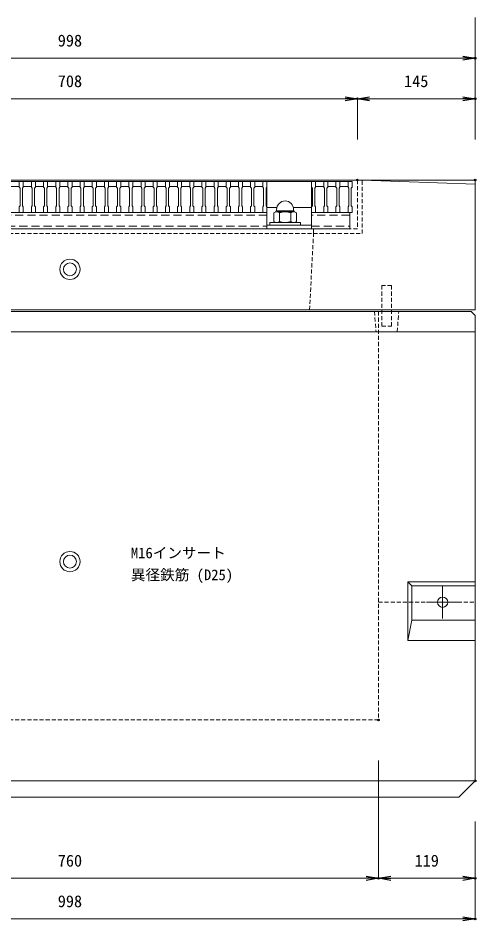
# Model space of a CAD drawing. Units: millimetres, scale not verified. Extents: x -1945 to 1945, y -1170 to 1670.
# Drawn here: x -202 to 362, y -533 to 579 of the extents above; entities that cross this region are included whole.
import ezdxf
from ezdxf.enums import TextEntityAlignment as Align

# ---------------------------------------------------------------- set-up
doc = ezdxf.new("R2010")
doc.units = ezdxf.units.MM
doc.header["$LTSCALE"] = 10
doc.header["$PDMODE"] = 32
doc.header["$PDSIZE"] = 2
doc.linetypes.add('USER1', pattern=[0.75, 0.5, -0.25])
doc.linetypes.add('USER2', pattern=[1.5, 1, -0.5])
doc.layers.add('0-0_0', color=7, linetype='Continuous')
doc.layers.add('0-2_DEFPOINTS', color=7, linetype='Continuous')
for name, color, linetype, lineweight in [('0-1_TITLE', 7, 'Continuous', 18), ('0-3_KIJUN', 7, 'USER1', 18), ('0-5_SUNPO', 3, 'Continuous', 18), ('0-7_10-GR', 5, 'Continuous', 18)]:
    doc.layers.add(name, color=color, linetype=linetype, lineweight=lineweight)
doc.styles.add('ＭＳ ゴシック', font='')
doc.styles.get('ＭＳ ゴシック').set_extended_font_data('MS Gothic')

# ---------------------------------------------------------------- blocks, each defined once
blk = doc.blocks.new('_OPEN')
at = {"layer": '0-0_0'}
blk.add_line((0, 0), (-1, 0), dxfattribs=at)
blk.add_lwpolyline([(-1, 0.1667), (0, 0), (-1, -0.1667)], dxfattribs=at)
blk = doc.blocks.new('D14')
at = {"layer": '0-2_DEFPOINTS'}
for p in [(2187.34, 1134.64), (2187.34, 939.64)]:
    blk.add_point(p, dxfattribs=at)
at = {"layer": '0-5_SUNPO'}
for p, q in [((2187.34, 1084.64), (2187.34, 939.64)), ((1442.34, 939.64), (2172.34, 939.64))]:
    blk.add_line(p, q, dxfattribs=at)
at = {"layer": '0-5_SUNPO', "xscale": 15, "yscale": 15}
blk.add_blockref('_OPEN', (2187.34, 939.64), dxfattribs=at)
at = {"layer": '0-5_SUNPO', "color": 7, "style": 'ＭＳ ゴシック'}
blk.add_text('760', height=14.66, dxfattribs=at).set_placement((1792.34, 949.64), align=Align.BOTTOM_LEFT)
blk = doc.blocks.new('D15')
at = {"layer": '0-2_DEFPOINTS'}
for p in [(2187.34, 1134.64), (2306.34, 1059.64), (2306.34, 939.64)]:
    blk.add_point(p, dxfattribs=at)
at = {"layer": '0-5_SUNPO'}
for p, q in [((2187.34, 1084.64), (2187.34, 939.64)), ((2306.34, 1009.64), (2306.34, 939.64)), ((2202.34, 939.64), (2291.34, 939.64))]:
    blk.add_line(p, q, dxfattribs=at)
at = {"layer": '0-5_SUNPO', "xscale": 15, "yscale": 15, "rotation": 180}
blk.add_blockref('_OPEN', (2187.34, 939.64), dxfattribs=at)
at = {"layer": '0-5_SUNPO', "xscale": 15, "yscale": 15}
blk.add_blockref('_OPEN', (2306.34, 939.64), dxfattribs=at)
at = {"layer": '0-5_SUNPO', "color": 7, "style": 'ＭＳ ゴシック'}
blk.add_text('119', height=14.66, dxfattribs=at).set_placement((2231.84, 949.64), align=Align.BOTTOM_LEFT)
blk = doc.blocks.new('D16')
at = {"layer": '0-2_DEFPOINTS'}
for p in [(2306.34, 1059.64), (2306.34, 889.64)]:
    blk.add_point(p, dxfattribs=at)
at = {"layer": '0-5_SUNPO'}
for p, q in [((2306.34, 1009.64), (2306.34, 889.64)), ((1323.34, 889.64), (2291.34, 889.64))]:
    blk.add_line(p, q, dxfattribs=at)
at = {"layer": '0-5_SUNPO', "xscale": 15, "yscale": 15}
blk.add_blockref('_OPEN', (2306.34, 889.64), dxfattribs=at)
at = {"layer": '0-5_SUNPO', "color": 7, "style": 'ＭＳ ゴシック'}
blk.add_text('998', height=14.66, dxfattribs=at).set_placement((1792.34, 899.64), align=Align.BOTTOM_LEFT)
blk = doc.blocks.new('D17')
at = {"layer": '0-2_DEFPOINTS'}
for p in [(2306.34, 1949.64), (2306.34, 1799.64)]:
    blk.add_point(p, dxfattribs=at)
at = {"layer": '0-5_SUNPO'}
for p, q in [((1323.34, 1949.64), (2291.34, 1949.64)), ((2306.34, 1849.64), (2306.34, 1949.64))]:
    blk.add_line(p, q, dxfattribs=at)
at = {"layer": '0-5_SUNPO', "xscale": 15, "yscale": 15}
blk.add_blockref('_OPEN', (2306.34, 1949.64), dxfattribs=at)
at = {"layer": '0-5_SUNPO', "color": 7, "style": 'ＭＳ ゴシック'}
blk.add_text('998', height=14.66, dxfattribs=at).set_placement((1792.34, 1959.64), align=Align.BOTTOM_LEFT)
blk = doc.blocks.new('D20')
at = {"layer": '0-2_DEFPOINTS'}
for p in [(2161.34, 1899.64), (2161.34, 1799.64)]:
    blk.add_point(p, dxfattribs=at)
at = {"layer": '0-5_SUNPO'}
for p, q in [((1468.34, 1899.64), (2146.34, 1899.64)), ((2161.34, 1849.64), (2161.34, 1899.64))]:
    blk.add_line(p, q, dxfattribs=at)
at = {"layer": '0-5_SUNPO', "xscale": 15, "yscale": 15}
blk.add_blockref('_OPEN', (2161.34, 1899.64), dxfattribs=at)
at = {"layer": '0-5_SUNPO', "color": 7, "style": 'ＭＳ ゴシック'}
blk.add_text('708', height=14.66, dxfattribs=at).set_placement((1792.34, 1909.64), align=Align.BOTTOM_LEFT)
blk = doc.blocks.new('D21')
at = {"layer": '0-2_DEFPOINTS'}
for p in [(2306.34, 1899.64), (2161.34, 1799.64), (2306.34, 1799.64)]:
    blk.add_point(p, dxfattribs=at)
at = {"layer": '0-5_SUNPO'}
for p, q in [((2161.34, 1849.64), (2161.34, 1899.64)), ((2176.34, 1899.64), (2291.34, 1899.64)), ((2306.34, 1849.64), (2306.34, 1899.64))]:
    blk.add_line(p, q, dxfattribs=at)
at = {"layer": '0-5_SUNPO', "xscale": 15, "yscale": 15, "rotation": 180}
blk.add_blockref('_OPEN', (2161.34, 1899.64), dxfattribs=at)
at = {"layer": '0-5_SUNPO', "xscale": 15, "yscale": 15}
blk.add_blockref('_OPEN', (2306.34, 1899.64), dxfattribs=at)
at = {"layer": '0-5_SUNPO', "color": 7, "style": 'ＭＳ ゴシック'}
blk.add_text('145', height=14.66, dxfattribs=at).set_placement((2218.84, 1909.64), align=Align.BOTTOM_LEFT)
blk = doc.blocks.new('D27')
at = {"layer": '0-2_DEFPOINTS'}
blk.add_point((2306.34, 1949.64), dxfattribs=at)
at = {"layer": '0-5_SUNPO'}
for p, q in [((2306.34, 1999.64), (2306.34, 1949.64)), ((1323.34, 1949.64), (2291.34, 1949.64))]:
    blk.add_line(p, q, dxfattribs=at)
at = {"layer": '0-5_SUNPO', "xscale": 15, "yscale": 15}
blk.add_blockref('_OPEN', (2306.34, 1949.64), dxfattribs=at)
at = {"layer": '0-5_SUNPO', "color": 7, "style": 'ＭＳ ゴシック'}
blk.add_text('998', height=14.66, dxfattribs=at).set_placement((1792.34, 1959.64), align=Align.BOTTOM_LEFT)
blk = doc.blocks.new('M16_insert')
at = {"layer": '0-3_KIJUN', "color": 3, "linetype": 'Continuous'}
for radius in [12.5, 8]:
    blk.add_circle((0, 0), radius, dxfattribs=at)
blk = doc.blocks.new('A$C587D1E35')
at = {"layer": '0-7_10-GR'}
for p, q in [((695, 58), (0, 58)), ((285, 58), (285, 51)), ((285, 58), (290, 58)), ((290, 51), (290, 58)), ((300, 58), (300, 51)), ((300, 58), (305, 58)), ((305, 51), (305, 58)), ((315, 58), (315, 51)), ((315, 58), (320, 58)), ((320, 51), (320, 58)), ((330, 58), (330, 51)), ((330, 58), (335, 58)), ((335, 51), (335, 58)), ((345, 58), (345, 51)), ((345, 58), (350, 58)), ((350, 51), (350, 58)), ((360, 58), (360, 51)), ((360, 58), (365, 58)), ((365, 51), (365, 58)), ((375, 58), (375, 51)), ((375, 58), (380, 58)), ((380, 51), (380, 58)), ((390, 58), (390, 51)), ((390, 58), (395, 58)), ((395, 51), (395, 58)), ((405, 58), (405, 51)), ((405, 58), (410, 58)), ((410, 51), (410, 58)), ((420, 58), (420, 51)), ((420, 58), (425, 58)), ((425, 51), (425, 58)), ((435, 58), (435, 51)), ((435, 58), (440, 58)), ((440, 51), (440, 58)), ((450, 58), (450, 51)), ((450, 58), (455, 58)), ((455, 51), (455, 58)), ((465, 58), (465, 51)), ((465, 58), (470, 58)), ((470, 51), (470, 58)), ((480, 58), (480, 51)), ((480, 58), (485, 58)), ((485, 51), (485, 58)), ((495, 58), (495, 51)), ((495, 58), (500, 58)), ((500, 51), (500, 58)), ((510, 58), (510, 51)), ((510, 58), (515, 58)), ((515, 51), (515, 58)), ((525, 58), (525, 51)), ((525, 58), (530, 58)), ((530, 51), (530, 58)), ((540, 58), (540, 51)), ((540, 58), (545, 58)), ((545, 51), (545, 58)), ((555, 58), (555, 51)), ((555, 58), (560, 58)), ((560, 51), (560, 58)), ((570, 58), (570, 51)), ((570, 58), (575, 58)), ((575, 51), (575, 58)), ((585, 58), (585, 51)), ((585, 58), (590, 58)), ((590, 51), (590, 58)), ((590, 58), (590, 26)), ((645, 58), (645, 51)), ((645, 58), (650, 58)), ((645, 58), (645, 26)), ((650, 51), (650, 58)), ((660, 58), (660, 51)), ((660, 58), (665, 58)), ((665, 51), (665, 58)), ((675, 58), (675, 51)), ((675, 58), (680, 58)), ((680, 51), (680, 58)), ((690, 58), (690, 51)), ((690, 58), (695, 58)), ((695, 58), (694, 58)), ((695, 51), (695, 58)), ((285, 52), (275, 52)), ((285, 51), (286, 50)), ((286, 50), (286, 28)), ((290, 51), (289, 50)), ((289, 28), (289, 50)), ((300, 52), (290, 52)), ((300, 51), (301, 50)), ((301, 50), (301, 28)), ((305, 51), (304, 50)), ((304, 28), (304, 50)), ((315, 52), (305, 52)), ((315, 51), (316, 50)), ((316, 50), (316, 28)), ((320, 51), (319, 50)), ((319, 28), (319, 50)), ((330, 52), (320, 52)), ((330, 51), (331, 50)), ((331, 50), (331, 28)), ((335, 51), (334, 50)), ((334, 28), (334, 50)), ((345, 52), (335, 52)), ((345, 51), (346, 50)), ((346, 50), (346, 28)), ((350, 51), (349, 50)), ((349, 28), (349, 50)), ((360, 52), (350, 52)), ((360, 51), (361, 50)), ((361, 50), (361, 28)), ((365, 51), (364, 50)), ((364, 28), (364, 50)), ((375, 52), (365, 52)), ((375, 51), (376, 50)), ((376, 50), (376, 28)), ((380, 51), (379, 50)), ((379, 28), (379, 50)), ((390, 52), (380, 52)), ((390, 51), (391, 50)), ((391, 50), (391, 28)), ((395, 51), (394, 50)), ((394, 28), (394, 50)), ((405, 52), (395, 52)), ((405, 51), (406, 50)), ((406, 50), (406, 28)), ((410, 51), (409, 50)), ((409, 28), (409, 50)), ((420, 52), (410, 52)), ((420, 51), (421, 50)), ((421, 50), (421, 28)), ((425, 51), (424, 50)), ((424, 28), (424, 50)), ((435, 52), (425, 52)), ((435, 51), (436, 50)), ((436, 50), (436, 28)), ((440, 51), (439, 50)), ((439, 28), (439, 50)), ((450, 52), (440, 52)), ((450, 51), (451, 50)), ((451, 50), (451, 28)), ((455, 51), (454, 50)), ((454, 28), (454, 50)), ((465, 52), (455, 52)), ((465, 51), (466, 50)), ((466, 50), (466, 28)), ((470, 51), (469, 50)), ((469, 28), (469, 50)), ((480, 52), (470, 52)), ((480, 51), (481, 50)), ((481, 50), (481, 28)), ((485, 51), (484, 50)), ((484, 28), (484, 50)), ((495, 52), (485, 52)), ((495, 51), (496, 50)), ((496, 50), (496, 28)), ((500, 51), (499, 50)), ((499, 28), (499, 50)), ((510, 52), (500, 52)), ((510, 51), (511, 50)), ((511, 50), (511, 28)), ((515, 51), (514, 50)), ((514, 28), (514, 50)), ((525, 52), (515, 52)), ((525, 51), (526, 50)), ((526, 50), (526, 28)), ((530, 51), (529, 50)), ((529, 28), (529, 50)), ((540, 52), (530, 52)), ((540, 51), (541, 50)), ((541, 50), (541, 28)), ((545, 51), (544, 50)), ((544, 28), (544, 50)), ((555, 52), (545, 52)), ((555, 51), (556, 50)), ((556, 50), (556, 28)), ((560, 51), (559, 50)), ((559, 28), (559, 50)), ((570, 52), (560, 52)), ((570, 51), (571, 50)), ((571, 50), (571, 28)), ((575, 51), (574, 50)), ((574, 28), (574, 50)), ((585, 52), (575, 52)), ((585, 51), (586, 50)), ((586, 50), (586, 28)), ((590, 51), (589, 50)), ((589, 28), (589, 50)), ((645, 51), (646, 50)), ((646, 50), (646, 28)), ((650, 51), (649, 50)), ((649, 28), (649, 50)), ((660, 52), (650, 52)), ((660, 51), (661, 50)), ((661, 50), (661, 28)), ((665, 51), (664, 50)), ((664, 28), (664, 50)), ((675, 52), (665, 52)), ((675, 51), (676, 50)), ((676, 50), (676, 28)), ((680, 51), (679, 50)), ((679, 28), (679, 50)), ((690, 52), (680, 52)), ((690, 51), (691, 50)), ((691, 50), (691, 28)), ((695, 51), (694, 50)), ((694, 28), (694, 50)), ((286, 28), (285, 27)), ((285, 27), (285, 20)), ((289, 28), (290, 27)), ((290, 20), (290, 27)), ((301, 28), (300, 27)), ((300, 27), (300, 20)), ((304, 28), (305, 27)), ((305, 20), (305, 27)), ((316, 28), (315, 27)), ((315, 27), (315, 20)), ((319, 28), (320, 27)), ((320, 20), (320, 27)), ((331, 28), (330, 27)), ((330, 27), (330, 20)), ((334, 28), (335, 27)), ((335, 20), (335, 27)), ((346, 28), (345, 27)), ((345, 27), (345, 20)), ((349, 28), (350, 27)), ((350, 20), (350, 27)), ((361, 28), (360, 27)), ((360, 27), (360, 20)), ((364, 28), (365, 27)), ((365, 20), (365, 27)), ((376, 28), (375, 27)), ((375, 27), (375, 20)), ((379, 28), (380, 27)), ((380, 20), (380, 27)), ((391, 28), (390, 27)), ((390, 27), (390, 20)), ((394, 28), (395, 27)), ((395, 20), (395, 27)), ((406, 28), (405, 27)), ((405, 27), (405, 20)), ((409, 28), (410, 27)), ((410, 20), (410, 27)), ((421, 28), (420, 27)), ((420, 27), (420, 20)), ((424, 28), (425, 27)), ((425, 20), (425, 27)), ((436, 28), (435, 27)), ((435, 27), (435, 20)), ((439, 28), (440, 27)), ((440, 20), (440, 27)), ((451, 28), (450, 27)), ((450, 27), (450, 20)), ((454, 28), (455, 27)), ((455, 20), (455, 27)), ((466, 28), (465, 27)), ((465, 27), (465, 20)), ((469, 28), (470, 27)), ((481, 28), (480, 27)), ((480, 27), (480, 20)), ((484, 28), (485, 27)), ((496, 28), (495, 27)), ((495, 27), (495, 20)), ((499, 28), (500, 27)), ((511, 28), (510, 27)), ((510, 27), (510, 20)), ((514, 28), (515, 27)), ((526, 28), (525, 27)), ((525, 27), (525, 20)), ((529, 28), (530, 27)), ((541, 28), (540, 27)), ((540, 27), (540, 20)), ((544, 28), (545, 27)), ((556, 28), (555, 27)), ((555, 27), (555, 20)), ((559, 28), (560, 27)), ((571, 28), (570, 27)), ((570, 27), (570, 20)), ((574, 28), (575, 27)), ((575, 20), (575, 27)), ((586, 28), (585, 27)), ((585, 27), (585, 20)), ((589, 28), (590, 27)), ((590, 20), (590, 27)), ((602.26, 26), (590, 26)), ((602, 23.7), (602, 22.2)), ((645, 26), (622.74, 26)), ((623, 23.7), (623, 22.2)), ((646, 28), (645, 27)), ((645, 27), (645, 20)), ((649, 28), (650, 27)), ((661, 28), (660, 27)), ((660, 27), (660, 20)), ((664, 28), (665, 27)), ((676, 28), (675, 27)), ((675, 27), (675, 20)), ((679, 28), (680, 27)), ((680, 20), (680, 27)), ((691, 28), (690, 27)), ((690, 27), (690, 20)), ((694, 28), (695, 27)), ((590, 20), (105, 20)), ((285, 20), (290, 20)), ((300, 20), (305, 20)), ((315, 20), (320, 20)), ((330, 20), (335, 20)), ((345, 20), (350, 20)), ((360, 20), (365, 20)), ((375, 20), (380, 20)), ((390, 20), (395, 20)), ((405, 20), (410, 20)), ((420, 20), (425, 20)), ((435, 20), (440, 20)), ((450, 20), (455, 20)), ((570, 20), (575, 20)), ((585, 20), (590, 20)), ((590, 20), (590, 0)), ((598.64, 8.78), (598.64, 19.62)), ((623, 22.2), (602, 22.2)), ((622.89, 20.7), (602.11, 20.7)), ((605.57, 8.78), (605.57, 19.62)), ((619.43, 8.78), (619.43, 19.62)), ((626.36, 8.78), (626.36, 19.62)), ((692, 20), (645, 20)), ((645, 20), (645, 0)), ((675, 20), (680, 20)), ((692, 20), (692, 0)), ((3, 0), (692, 0)), ((645, 4.5), (590, 4.5)), ((593.5, 4.5), (593.5, 7.7)), ((593.5, 7.7), (631.5, 7.7)), ((631.5, 4.5), (593.5, 4.5)), ((602.11, 7.7), (622.89, 7.7)), ((631.5, 7.7), (631.5, 4.5))]:
    blk.add_line(p, q, dxfattribs=at)
at = {"layer": '0-7_10-GR', "linetype": 'USER2'}
for p, q in [((590, 16.8), (105, 16.8)), ((692, 16.8), (645, 16.8)), ((105, 3.2), (590, 3.2)), ((645, 3.2), (692, 3.2))]:
    blk.add_line(p, q, dxfattribs=at)
at = {"layer": '0-7_10-GR'}
for points in [[(465, 20), (470, 20), (470, 27)], [(480, 20), (485, 20), (485, 27)], [(495, 20), (500, 20), (500, 27)], [(510, 20), (515, 20), (515, 27)], [(525, 20), (530, 20), (530, 27)], [(540, 20), (545, 20), (545, 27)], [(555, 20), (560, 20), (560, 27)], [(645, 20), (650, 20), (650, 27)], [(660, 20), (665, 20), (665, 27)], [(690, 20), (695, 20), (695, 27)]]:
    blk.add_lwpolyline(points, dxfattribs=at)
for centre, radius, start, end in [((612.5, 23.7), 10.5, 0, 180), ((602.11, 14.61), 6.09, 55.33, 124.67), ((602, 20.7), 1.5, 90, 180), ((612.5, -2.04), 22.74, 72.259, 107.741), ((622.89, 14.61), 6.09, 55.33, 124.67), ((623, 20.7), 1.5, 0, 90), ((602.11, 13.79), 6.09, 235.33, 304.67), ((612.5, 30.44), 22.74, 252.259, 287.741), ((622.89, 13.79), 6.09, 235.33, 304.67)]:
    blk.add_arc(centre, radius, start, end, dxfattribs=at)

msp = doc.modelspace()

# ---------------------------------------------------------------- linework, layer by layer
at = {"layer": '0-3_KIJUN', "color": 3, "linetype": 'Continuous'}
msp.add_line((361.34, 374.64), (222.34, 379.64), dxfattribs=at)
at = {"layer": '0-3_KIJUN', "linetype": 'Continuous'}
for p, q in [((-636.66, 192.64), (361.34, 192.64)), ((283.34, -120.36), (278.34, -115.36)), ((321.34, -140.36), (321.34, -120.36)), ((321.34, -140.36), (301.34, -140.36)), ((321.34, -140.36), (341.34, -140.36)), ((321.34, -140.36), (321.34, -160.36)), ((283.34, -162.36), (278.34, -187.36)), ((-636.66, -360.36), (361.34, -360.36))]:
    msp.add_line(p, q, dxfattribs=at)
at = {"layer": '0-3_KIJUN'}
msp.add_line((242.34, -140.36), (361.34, -140.36), dxfattribs=at)
at = {"layer": '0-3_KIJUN', "linetype": 'Continuous'}
for points in [[(361.34, 219.64), (361.34, 379.64), (-636.66, 379.64), (-636.66, 219.64)], [(361.34, 212.64), (356.34, 217.64), (-631.66, 217.64), (-636.66, 212.64), (-636.66, -360.36), (-616.66, -380.36), (341.34, -380.36), (361.34, -360.36)], [(361.34, -115.36), (278.34, -115.36), (278.34, -187.36), (361.34, -187.36)], [(361.34, -120.36), (283.34, -120.36), (283.34, -162.36), (361.34, -162.36)]]:
    msp.add_lwpolyline(points, close=True, dxfattribs=at)
at = {"layer": '0-3_KIJUN'}
for points in [[(-491.66, 379.64), (-497.66, 379.64), (-497.66, 313.64), (222.34, 313.64), (222.34, 379.64), (216.34, 379.64), (216.34, 319.64), (-491.66, 319.64)], [(258.34, 249.64), (246.34, 249.64), (246.34, 199.64), (258.34, 199.64)], [(267.34, 217.64), (237.34, 217.64), (239.34, 192.64), (265.34, 192.64)]]:
    msp.add_lwpolyline(points, close=True, dxfattribs=at)
for points in [[(-437.66, 319.64), (-437.66, 313.64), (-432.66, 219.64), (157.34, 219.64), (162.34, 313.64), (162.34, 319.64)], [(242.34, 217.64), (242.34, -285.36), (-517.66, -285.36), (-517.66, 217.64)]]:
    msp.add_lwpolyline(points, dxfattribs=at)
at = {"layer": '0-3_KIJUN', "linetype": 'Continuous'}
msp.add_circle((321.34, -140.36), 6.35, dxfattribs=at)

# ---------------------------------------------------------------- block references
at = {"layer": '0-1_TITLE'}
msp.add_blockref('A$C587D1E35', (-485.16, 319.64), dxfattribs=at)
at = {"layer": '0-3_KIJUN'}
for p in [(-137.66, 269.64), (-137.66, -90.36)]:
    msp.add_blockref('M16_insert', p, dxfattribs=at)
at = {"layer": '0-5_SUNPO'}
for name in ['D27', 'D17', 'D20', 'D21', 'D14', 'D15', 'D16']:
    msp.add_blockref(name, (-1945, -1420), dxfattribs=at)

# ---------------------------------------------------------------- texts
at = {"layer": '0-5_SUNPO', "color": 7, "style": 'ＭＳ ゴシック'}
for s, p in [('M16インサート', (-62.66, -90.18)), ('異径鉄筋 (D25)', (-62.66, -117.18))]:
    msp.add_text(s, height=13.2, dxfattribs=at).set_placement(p, align=Align.BOTTOM_LEFT)

doc.saveas('drawing.dxf')
